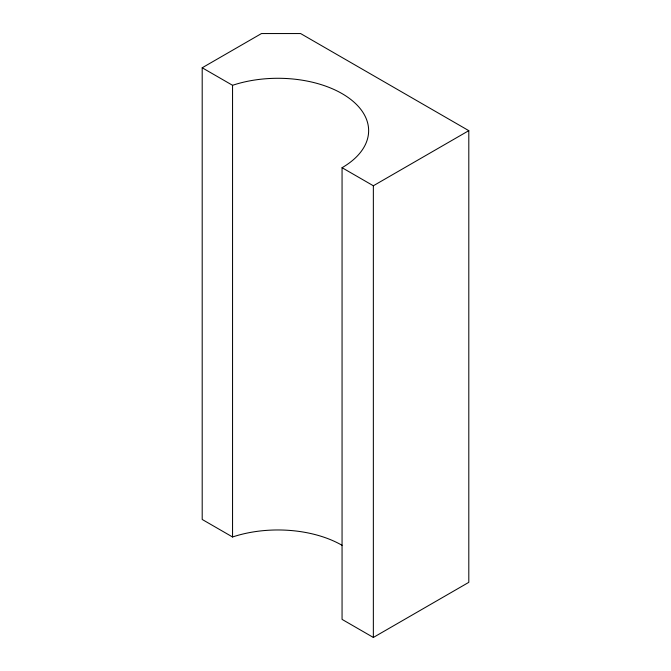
<?xml version="1.0" encoding="UTF-8"?>
<svg xmlns="http://www.w3.org/2000/svg" width="671" height="671" viewBox="0 0 671 671"><rect width="100%" height="100%" fill="white"/><g stroke="black" fill="none" stroke-linecap="round" stroke-linejoin="round"><path stroke-width="1.01" d="M202.197 67.779L261.48 33.55L300.6 33.55L468.803 130.66L468.803 582.344L373.353 637.45L342.059 619.383L342.059 167.7A90.728 52.38 0 0 0 349.885 98.771A90.728 52.38 0 0 0 232.552 85.301L202.197 67.779L202.197 519.463L232.552 536.985A90.728 52.38 0 0 1 342.059 545.305M342.059 167.7L373.353 185.766L468.803 130.66M373.353 185.766L373.353 637.45M232.552 85.301L232.552 536.985"/></g></svg>
